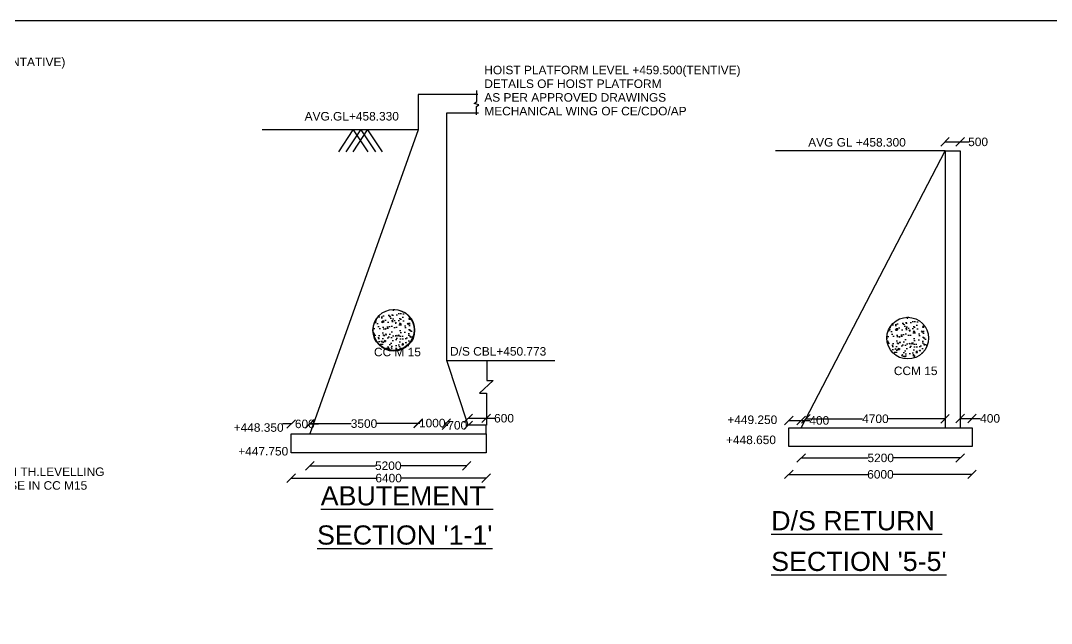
# Model space of a CAD drawing. Header units: millimetres. Extents: x 2282376 to 2969444, y 18293550 to 18626589.
# Drawn here: x 2421875 to 2663870, y 18485127 to 18626589 of the extents above; entities that cross this region are included whole.
import ezdxf

# ---------------------------------------------------------------- set-up
doc = ezdxf.new("R2010")
doc.units = ezdxf.units.MM
doc.header["$MEASUREMENT"] = 0
doc.layers.add('DRAWING', color=2, linetype='Continuous')
doc.styles.get("Standard").update_dxf_attribs({"font": 'arial.ttf', "height": 2000})
doc.dimstyles.get("Standard").update_dxf_attribs({"dimtxt": 2000, "dimasz": 2000, "dimexe": 0.18, "dimexo": 0.0625, "dimgap": 0.09, "dimtad": 0, "dimdec": 0, "dimzin": 0, "dimdsep": 46, "dimtxsty": 'Standard', "dimblk": 'OBLIQUE', "dimcen": 0.09, "dimse1": 1, "dimse2": 1, "dimadec": 0, "dimazin": 0, "dimtfac": 1, "dimtdec": 0, "dimtofl": 0, "dimtmove": 0, "dimatfit": 3, "dimfxl": 1, "dimtolj": 1, "dimtzin": 0, "dimarcsym": 0})

# ---------------------------------------------------------------- blocks, each defined once
blk = doc.blocks.new('_Oblique')
at = {"color": 0, "linetype": 'ByBlock', "lineweight": -2}
blk.add_line((-0.5, -0.5), (0.5, 0.5), dxfattribs=at)
blk = doc.blocks.new('*D64')
at = {"layer": 'Defpoints', "color": 0, "transparency": 16777216}
for p in [(2485393, 18529605), (2489781, 18531931), (2489781, 18529605)]:
    blk.add_point(p, dxfattribs=at)
at = {"layer": 'DRAWING', "color": 0, "lineweight": -2, "transparency": 16777216}
for p, q in [((2485393, 18531931), (2483393, 18531931)), ((2489781, 18531931), (2491781, 18531931))]:
    blk.add_line(p, q, dxfattribs=at)
at = {"layer": 'DRAWING', "color": 0, "lineweight": -2, "transparency": 16777216, "xscale": 2000, "yscale": 2000, "zscale": 2000}
blk.add_blockref('_Oblique', (2485393, 18531931), dxfattribs=at)
at = {"layer": 'DRAWING', "color": 0, "lineweight": -2, "transparency": 16777216, "xscale": 2000, "yscale": 2000, "zscale": 2000, "rotation": 180}
blk.add_blockref('_Oblique', (2489781, 18531931), dxfattribs=at)
at = {"layer": 'DRAWING', "color": 0, "transparency": 16777216, "insert": (2488600, 18531931), "char_height": 2000, "attachment_point": 5}
blk.add_mtext('\\A1;600', dxfattribs=at)
blk = doc.blocks.new('*D65')
at = {"layer": 'Defpoints', "color": 0, "transparency": 16777216}
for p in [(2515202, 18600929), (2515202, 18532004), (2489781, 18529605)]:
    blk.add_point(p, dxfattribs=at)
at = {"layer": 'DRAWING', "color": 0, "lineweight": -2, "transparency": 16777216}
for p, q in [((2489781, 18532004), (2499509, 18532004)), ((2515202, 18532004), (2505474, 18532004))]:
    blk.add_line(p, q, dxfattribs=at)
at = {"layer": 'DRAWING', "color": 0, "lineweight": -2, "transparency": 16777216, "xscale": 2000, "yscale": 2000, "zscale": 2000, "rotation": 180}
blk.add_blockref('_Oblique', (2489781, 18532004), dxfattribs=at)
at = {"layer": 'DRAWING', "color": 0, "lineweight": -2, "transparency": 16777216, "xscale": 2000, "yscale": 2000, "zscale": 2000}
blk.add_blockref('_Oblique', (2515202, 18532004), dxfattribs=at)
at = {"layer": 'DRAWING', "color": 0, "transparency": 16777216, "insert": (2502492, 18532004), "char_height": 2000, "attachment_point": 5}
blk.add_mtext('\\A1;3500', dxfattribs=at)
blk = doc.blocks.new('*D66')
at = {"layer": 'Defpoints', "color": 0, "transparency": 16777216}
for p in [(2515202, 18532004), (2521827, 18532124), (2521827, 18532004)]:
    blk.add_point(p, dxfattribs=at)
at = {"layer": 'DRAWING', "color": 0, "lineweight": -2, "transparency": 16777216}
for p, q in [((2515202, 18532124), (2515626, 18532124)), ((2521827, 18532124), (2521403, 18532124))]:
    blk.add_line(p, q, dxfattribs=at)
at = {"layer": 'DRAWING', "color": 0, "lineweight": -2, "transparency": 16777216, "xscale": 2000, "yscale": 2000, "zscale": 2000, "rotation": 180}
blk.add_blockref('_Oblique', (2515202, 18532124), dxfattribs=at)
at = {"layer": 'DRAWING', "color": 0, "lineweight": -2, "transparency": 16777216, "xscale": 2000, "yscale": 2000, "zscale": 2000}
blk.add_blockref('_Oblique', (2521827, 18532124), dxfattribs=at)
at = {"layer": 'DRAWING', "color": 0, "transparency": 16777216, "insert": (2518514, 18532124), "char_height": 2000, "attachment_point": 5}
blk.add_mtext('\\A1;1000', dxfattribs=at)
blk = doc.blocks.new('*D67')
at = {"layer": 'Defpoints', "color": 0, "transparency": 16777216}
for p in [(2521827, 18532004), (2526943, 18531609), (2526943, 18531609)]:
    blk.add_point(p, dxfattribs=at)
at = {"layer": 'DRAWING', "color": 0, "lineweight": -2, "transparency": 16777216}
for p, q in [((2521827, 18531609), (2522187, 18531609)), ((2526943, 18531609), (2526583, 18531609))]:
    blk.add_line(p, q, dxfattribs=at)
at = {"layer": 'DRAWING', "color": 0, "lineweight": -2, "transparency": 16777216, "xscale": 2000, "yscale": 2000, "zscale": 2000, "rotation": 180}
blk.add_blockref('_Oblique', (2521827, 18531609), dxfattribs=at)
at = {"layer": 'DRAWING', "color": 0, "lineweight": -2, "transparency": 16777216, "xscale": 2000, "yscale": 2000, "zscale": 2000}
blk.add_blockref('_Oblique', (2526943, 18531609), dxfattribs=at)
at = {"layer": 'DRAWING', "color": 0, "transparency": 16777216, "insert": (2524385, 18531609), "char_height": 2000, "attachment_point": 5}
blk.add_mtext('\\A1;700', dxfattribs=at)
blk = doc.blocks.new('*D68')
at = {"layer": 'Defpoints', "color": 0, "transparency": 16777216}
for p in [(2531157, 18533263), (2526943, 18531609), (2531157, 18531609)]:
    blk.add_point(p, dxfattribs=at)
at = {"layer": 'DRAWING', "color": 0, "lineweight": -2, "transparency": 16777216}
for p, q in [((2526943, 18533263), (2531157, 18533263)), ((2531157, 18533263), (2533157, 18533263))]:
    blk.add_line(p, q, dxfattribs=at)
at = {"layer": 'DRAWING', "color": 0, "lineweight": -2, "transparency": 16777216, "xscale": 2000, "yscale": 2000, "zscale": 2000, "rotation": 180}
blk.add_blockref('_Oblique', (2526943, 18533263), dxfattribs=at)
at = {"layer": 'DRAWING', "color": 0, "lineweight": -2, "transparency": 16777216, "xscale": 2000, "yscale": 2000, "zscale": 2000}
blk.add_blockref('_Oblique', (2531157, 18533263), dxfattribs=at)
at = {"layer": 'DRAWING', "color": 0, "transparency": 16777216, "insert": (2535368, 18533263), "char_height": 2000, "attachment_point": 5}
blk.add_mtext('\\A1;600', dxfattribs=at)
blk = doc.blocks.new('*D69')
at = {"layer": 'Defpoints', "color": 0, "transparency": 16777216}
for p in [(2489781, 18529605), (2526583, 18531249), (2526583, 18522108)]:
    blk.add_point(p, dxfattribs=at)
at = {"layer": 'DRAWING', "color": 0, "lineweight": -2, "transparency": 16777216}
for p, q in [((2489781, 18522108), (2505199, 18522108)), ((2526583, 18522108), (2511165, 18522108))]:
    blk.add_line(p, q, dxfattribs=at)
at = {"layer": 'DRAWING', "color": 0, "lineweight": -2, "transparency": 16777216, "xscale": 2000, "yscale": 2000, "zscale": 2000, "rotation": 180}
blk.add_blockref('_Oblique', (2489781, 18522108), dxfattribs=at)
at = {"layer": 'DRAWING', "color": 0, "lineweight": -2, "transparency": 16777216, "xscale": 2000, "yscale": 2000, "zscale": 2000}
blk.add_blockref('_Oblique', (2526583, 18522108), dxfattribs=at)
at = {"layer": 'DRAWING', "color": 0, "transparency": 16777216, "insert": (2508182, 18522108), "char_height": 2000, "attachment_point": 5}
blk.add_mtext('\\A1;5200', dxfattribs=at)
blk = doc.blocks.new('*D70')
at = {"layer": 'Defpoints', "color": 0, "transparency": 16777216}
for p in [(2485393, 18525150), (2531157, 18525150), (2531157, 18519213)]:
    blk.add_point(p, dxfattribs=at)
at = {"layer": 'DRAWING', "color": 0, "lineweight": -2, "transparency": 16777216}
for p, q in [((2485393, 18519213), (2505286, 18519213)), ((2531157, 18519213), (2511263, 18519213))]:
    blk.add_line(p, q, dxfattribs=at)
at = {"layer": 'DRAWING', "color": 0, "lineweight": -2, "transparency": 16777216, "xscale": 2000, "yscale": 2000, "zscale": 2000, "rotation": 180}
blk.add_blockref('_Oblique', (2485393, 18519213), dxfattribs=at)
at = {"layer": 'DRAWING', "color": 0, "lineweight": -2, "transparency": 16777216, "xscale": 2000, "yscale": 2000, "zscale": 2000}
blk.add_blockref('_Oblique', (2531157, 18519213), dxfattribs=at)
at = {"layer": 'DRAWING', "color": 0, "transparency": 16777216, "insert": (2508275, 18519213), "char_height": 2000, "attachment_point": 5}
blk.add_mtext('\\A1;6400', dxfattribs=at)
blk = doc.blocks.new('*D71')
at = {"layer": 'Defpoints', "color": 0, "transparency": 16777216}
for p in [(2645239, 18533224), (2642461, 18531058), (2645239, 18531058)]:
    blk.add_point(p, dxfattribs=at)
at = {"layer": 'DRAWING', "color": 0, "lineweight": -2, "transparency": 16777216}
for p, q in [((2642461, 18533224), (2645239, 18533224)), ((2645239, 18533224), (2647239, 18533224))]:
    blk.add_line(p, q, dxfattribs=at)
at = {"layer": 'DRAWING', "color": 0, "lineweight": -2, "transparency": 16777216, "xscale": 2000, "yscale": 2000, "zscale": 2000, "rotation": 180}
blk.add_blockref('_Oblique', (2642461, 18533224), dxfattribs=at)
at = {"layer": 'DRAWING', "color": 0, "lineweight": -2, "transparency": 16777216, "xscale": 2000, "yscale": 2000, "zscale": 2000}
blk.add_blockref('_Oblique', (2645239, 18533224), dxfattribs=at)
at = {"layer": 'DRAWING', "color": 0, "transparency": 16777216, "insert": (2649485, 18533224), "char_height": 2000, "attachment_point": 5}
blk.add_mtext('\\A1;400', dxfattribs=at)
blk = doc.blocks.new('*D72')
at = {"layer": 'Defpoints', "color": 0, "transparency": 16777216}
for p in [(2606216, 18533137), (2606216, 18533137), (2638904, 18533224)]:
    blk.add_point(p, dxfattribs=at)
at = {"layer": 'DRAWING', "color": 0, "lineweight": -2, "transparency": 16777216}
for p, q in [((2606216, 18533137), (2619537, 18533137)), ((2638904, 18533137), (2625583, 18533137))]:
    blk.add_line(p, q, dxfattribs=at)
at = {"layer": 'DRAWING', "color": 0, "lineweight": -2, "transparency": 16777216, "xscale": 2000, "yscale": 2000, "zscale": 2000, "rotation": 180}
blk.add_blockref('_Oblique', (2606216, 18533137), dxfattribs=at)
at = {"layer": 'DRAWING', "color": 0, "lineweight": -2, "transparency": 16777216, "xscale": 2000, "yscale": 2000, "zscale": 2000}
blk.add_blockref('_Oblique', (2638904, 18533137), dxfattribs=at)
at = {"layer": 'DRAWING', "color": 0, "transparency": 16777216, "insert": (2622560, 18533137), "char_height": 2000, "attachment_point": 5}
blk.add_mtext('\\A1;4700', dxfattribs=at)
blk = doc.blocks.new('*D73')
at = {"layer": 'Defpoints', "color": 0, "transparency": 16777216}
for p in [(2605136, 18532747), (2602230, 18531058), (2605136, 18531058)]:
    blk.add_point(p, dxfattribs=at)
at = {"layer": 'DRAWING', "color": 0, "lineweight": -2, "transparency": 16777216}
for p, q in [((2602230, 18532747), (2605136, 18532747)), ((2605136, 18532747), (2607136, 18532747))]:
    blk.add_line(p, q, dxfattribs=at)
at = {"layer": 'DRAWING', "color": 0, "lineweight": -2, "transparency": 16777216, "xscale": 2000, "yscale": 2000, "zscale": 2000, "rotation": 180}
blk.add_blockref('_Oblique', (2602230, 18532747), dxfattribs=at)
at = {"layer": 'DRAWING', "color": 0, "lineweight": -2, "transparency": 16777216, "xscale": 2000, "yscale": 2000, "zscale": 2000}
blk.add_blockref('_Oblique', (2605136, 18532747), dxfattribs=at)
at = {"layer": 'DRAWING', "color": 0, "transparency": 16777216, "insert": (2609382, 18532747), "char_height": 2000, "attachment_point": 5}
blk.add_mtext('\\A1;400', dxfattribs=at)
blk = doc.blocks.new('*D74')
at = {"layer": 'Defpoints', "color": 0, "transparency": 16777216}
for p in [(2605136, 18531058), (2642461, 18531058), (2642461, 18523951)]:
    blk.add_point(p, dxfattribs=at)
at = {"layer": 'DRAWING', "color": 0, "lineweight": -2, "transparency": 16777216}
for p, q in [((2605136, 18523951), (2620815, 18523951)), ((2642461, 18523951), (2626781, 18523951))]:
    blk.add_line(p, q, dxfattribs=at)
at = {"layer": 'DRAWING', "color": 0, "lineweight": -2, "transparency": 16777216, "xscale": 2000, "yscale": 2000, "zscale": 2000, "rotation": 180}
blk.add_blockref('_Oblique', (2605136, 18523951), dxfattribs=at)
at = {"layer": 'DRAWING', "color": 0, "lineweight": -2, "transparency": 16777216, "xscale": 2000, "yscale": 2000, "zscale": 2000}
blk.add_blockref('_Oblique', (2642461, 18523951), dxfattribs=at)
at = {"layer": 'DRAWING', "color": 0, "transparency": 16777216, "insert": (2623798, 18523951), "char_height": 2000, "attachment_point": 5}
blk.add_mtext('\\A1;5200', dxfattribs=at)
blk = doc.blocks.new('*D75')
at = {"layer": 'Defpoints', "color": 0, "transparency": 16777216}
for p in [(2602230, 18526619), (2645239, 18526619), (2645239, 18520093)]:
    blk.add_point(p, dxfattribs=at)
at = {"layer": 'DRAWING', "color": 0, "lineweight": -2, "transparency": 16777216}
for p, q in [((2602230, 18520093), (2620746, 18520093)), ((2645239, 18520093), (2626723, 18520093))]:
    blk.add_line(p, q, dxfattribs=at)
at = {"layer": 'DRAWING', "color": 0, "lineweight": -2, "transparency": 16777216, "xscale": 2000, "yscale": 2000, "zscale": 2000, "rotation": 180}
blk.add_blockref('_Oblique', (2602230, 18520093), dxfattribs=at)
at = {"layer": 'DRAWING', "color": 0, "lineweight": -2, "transparency": 16777216, "xscale": 2000, "yscale": 2000, "zscale": 2000}
blk.add_blockref('_Oblique', (2645239, 18520093), dxfattribs=at)
at = {"layer": 'DRAWING', "color": 0, "transparency": 16777216, "insert": (2623734, 18520093), "char_height": 2000, "attachment_point": 5}
blk.add_mtext('\\A1;6000', dxfattribs=at)
blk = doc.blocks.new('*D76')
at = {"layer": 'Defpoints', "color": 0, "transparency": 16777216}
for p in [(2642461, 18598120), (2638904, 18596067), (2642461, 18596067)]:
    blk.add_point(p, dxfattribs=at)
at = {"layer": 'DRAWING', "color": 0, "lineweight": -2, "transparency": 16777216}
for p, q in [((2638904, 18598120), (2642461, 18598120)), ((2642461, 18598120), (2644461, 18598120))]:
    blk.add_line(p, q, dxfattribs=at)
at = {"layer": 'DRAWING', "color": 0, "lineweight": -2, "transparency": 16777216, "xscale": 2000, "yscale": 2000, "zscale": 2000, "rotation": 180}
blk.add_blockref('_Oblique', (2638904, 18598120), dxfattribs=at)
at = {"layer": 'DRAWING', "color": 0, "lineweight": -2, "transparency": 16777216, "xscale": 2000, "yscale": 2000, "zscale": 2000}
blk.add_blockref('_Oblique', (2642461, 18598120), dxfattribs=at)
at = {"layer": 'DRAWING', "color": 0, "transparency": 16777216, "insert": (2646667, 18598120), "char_height": 2000, "attachment_point": 5}
blk.add_mtext('\\A1;500', dxfattribs=at)

msp = doc.modelspace()

# ---------------------------------------------------------------- hatches: boundary and pattern name
at = {"layer": 'DRAWING'}
h = msp.add_hatch(dxfattribs=at)
h.set_pattern_fill('AR-CONC', color=0, scale=400, style=0)
h.set_pattern_definition([(50, (153213.2, -23715.6), (2869.04073, -251.00854), [300, -3300]), (355, (153213.2, -23715.6), (-555.00533, 3008.76853), [240, -2640]), (100.4514, (153452.3, -23736.5), (2314.03753, 2757.75817), [254.96076, -2804.56845]), (46.1842, (153213, -22915.6), (4268.9642, -662.07606), [450, -4950]), (96.6356, (153569, -22970.7), (3738.6508, 3896.4715), [382.4412, -4206.852]), (351.1842, (153213, -22915.6), (3738.6478, 3896.4744), [360, -3960]), (21, (153613.2, -23115.6), (2387.6282, -1610.47556), [300, -3300]), (326, (153613.2, -23115.6), (973.26133, 2900.6002), [240, -2640]), (71.4514, (153812, -23249.8), (3360.8905, 1290.122), [254.96076, -2804.56845]), (37.5, (153213.2, -23715.6), (48.63942, 1331.575415), [0, -2608, 0, -2680, 0, -2650]), (7.5, (153213.2, -23715.6), (1052.27815, 1577.64685), [0, -1528, 0, -2548, 0, -1010]), (327.5, (152321.2, -23715.6), (2135.289745, -90.21949), [0, -1000, 0, -3120, 0, -4140]), (317.5, (151921.2, -23715.6), (2332.74468, 400.41993), [0, -1300, 0, -2072, 0, -2940])])
h.paths.add_polyline_path([(2504587, 18553923.4, 1), (2514382.9, 18553923.4, 1.00000018)])
h = msp.add_hatch(dxfattribs=at)
h.set_pattern_fill('AR-CONC', color=0, scale=400, style=0)
h.set_pattern_definition([(50, (273869.7, -25563), (2869.04073, -251.00854), [300, -3300]), (355, (273869.7, -25563), (-555.00533, 3008.76853), [240, -2640]), (100.4514, (274108.8, -25584), (2314.03753, 2757.75817), [254.96076, -2804.56845]), (46.1842, (273869.7, -24763), (4268.9642, -662.07606), [450, -4950]), (96.6356, (274225.5, -24818), (3738.6508, 3896.4715), [382.4412, -4206.852]), (351.1842, (273869.7, -24763), (3738.6478, 3896.4744), [360, -3960]), (21, (274269.7, -24963), (2387.6282, -1610.47556), [300, -3300]), (326, (274269.7, -24963), (973.26133, 2900.6002), [240, -2640]), (71.4514, (274468.7, -25097.2), (3360.8905, 1290.122), [254.96076, -2804.56845]), (37.5, (273869.7, -25563), (48.63942, 1331.575415), [0, -2608, 0, -2680, 0, -2650]), (7.5, (273869.7, -25563), (1052.27815, 1577.64685), [0, -1528, 0, -2548, 0, -1010]), (327.5, (272977.7, -25563), (2135.289745, -90.21949), [0, -1000, 0, -3120, 0, -4140]), (317.5, (272577.7, -25563), (2332.74468, 400.41993), [0, -1300, 0, -2072, 0, -2940])])
h.paths.add_polyline_path([(2625243.5, 18552076, 1), (2635039.5, 18552076, 1.00000018)])

# ---------------------------------------------------------------- linework, layer by layer
at = {"layer": 'DRAWING', "color": 0}
for points in [[(2794343.7, 18334935.7), (2312014.2, 18334935.7), (2312014.2, 18626588.9), (2794343.7, 18626588.9)], [(2485392.7, 18529604.7), (2531156.9, 18529604.7), (2531156.9, 18525150), (2485392.7, 18525150)], [(2602229.7, 18531058), (2645238.7, 18531058), (2645238.7, 18526619.4), (2602229.7, 18526619.4)]]:
    msp.add_lwpolyline(points, close=True, dxfattribs=at)
for points in [[(2528881.7, 18604484.1), (2528881.7, 18606412.1), (2529445.3, 18606838.6), (2528318.1, 18607162.8), (2528967.1, 18607572.3), (2528967.1, 18610182.8)], [(2529189.1, 18609244.4), (2515202.2, 18609244.4), (2515202.2, 18600928.9), (2489781.1, 18529604.7)], [(2531156.9, 18529604.7), (2531156.9, 18531609.3), (2526943.2, 18531609.3), (2521912.8, 18546830.3), (2521912.8, 18604910.6), (2529377, 18604910.6)], [(2515202.2, 18600928.9), (2478588.3, 18600928.9)], [(2496588.5, 18595823.4), (2499983.1, 18600928.9), (2503404.2, 18595823.4)], [(2498338.8, 18595823.4), (2501733.4, 18600928.9), (2505154.5, 18595823.4)], [(2499956.6, 18595823.4), (2503351.1, 18600928.9), (2506772.2, 18595823.4)], [(2605135.7, 18531058), (2638904.4, 18596066.9), (2599104, 18596066.9)], [(2638904.4, 18596066.9), (2642460.6, 18596066.9), (2642460.6, 18531058)], [(2638904.4, 18596066.9), (2638904.4, 18531058)], [(2521912.8, 18546830.3), (2547314.5, 18546830.3)], [(2531310.8, 18546830.3), (2531310.8, 18542129.3), (2532789, 18542129.3), (2529607.6, 18539149.8), (2531234.2, 18539149.8), (2531234.2, 18531609.3)]]:
    msp.add_lwpolyline(points, dxfattribs=at)
for centre, radius in [((2509484.9, 18553923.4), 4898), ((2509459.4, 18553993.5), 4801.5), ((2630141.5, 18552076), 4898)]:
    msp.add_circle(centre, radius, dxfattribs=at)

# ---------------------------------------------------------------- texts
for s, height, p in [('HOIST PLATFORM LEVLE +459.500(TENTATIVE)', 2000, (2368650.9, 18615910.8)), ('HOIST PLATFORM LEVEL +459.500(TENTIVE)', 2000, (2530736.2, 18613992.5)), ('DETAILS OF HOIST PLATFORM', 2000, (2530736.2, 18610779.7)), ('AS PER APPROVED DRAWINGS', 2000, (2530736.2, 18607566.9)), ('AVG.GL+458.330', 2000, (2488551, 18603143.4)), ('MECHANICAL WING OF CE/CDO/AP', 2000, (2530736.2, 18604354.1)), ('AVG GL +458.300', 2000, (2606783.2, 18597031.9)), ('CC M 15', 2000, (2504832.1, 18547813.8)), ('D/S CBL+450.773', 2000, (2522690.4, 18547968.2)), ('CCM 15', 2000, (2626886.1, 18543396.9)), ('+448.350', 2000, (2471888.8, 18530089.6)), ('+449.250', 2000, (2587787.2, 18531916)), ('+448.650', 2000, (2587479.3, 18527200.6)), ('+447.750 ', 2000, (2472971.1, 18524529.5)), ('150 MM TH.LEVELLING ', 2000, (2410964.1, 18519707.4)), ('COURSE IN CC M15', 2000, (2410964.1, 18516494.6)), ('%%UABUTEMENT ', 4500, (2492333.5, 18512824.6)), ('%%UD/S RETURN ', 4500, (2598099.3, 18506972.9)), ("%%USECTION '1-1'", 4500, (2491472.5, 18503616.4)), ("%%USECTION '5-5'", 4500, (2598092.9, 18497428.6))]:
    msp.add_text(s, height=height, dxfattribs=at).set_placement(p)

# ---------------------------------------------------------------- dimensions: what is measured, and where the dimension line sits
for base, p1, p2, text, picture, middle in [((2515202.2, 18532003.7), (2489781.1, 18529604.7), (2515202.2, 18600928.9), '3500', '*D65', (2502491.6, 18532003.7)), ((2642460.6, 18598119.5), (2638904.4, 18596066.9), (2642460.6, 18596066.9), '500', '*D76', (2646666.7, 18598119.5)), ((2531156.9, 18533263.1), (2526943.2, 18531609.3), (2531156.9, 18531609.3), '600', '*D68', (2535368.5, 18533263.1)), ((2606215.9, 18533137.5), (2638904.4, 18533223.8), (2606215.9, 18533137.5), '4700', '*D72', (2622560.2, 18533137.5)), ((2645238.7, 18533223.8), (2642460.6, 18531058), (2645238.7, 18531058), '400', '*D71', (2649485, 18533223.8)), ((2521826.8, 18532123.6), (2515202.2, 18532003.7), (2521826.8, 18532003.7), '1000', '*D66', (2518514.5, 18532123.6)), ((2526943.2, 18531609.3), (2521826.8, 18532003.7), (2526943.2, 18531609.3), '700', '*D67', (2524385, 18531609.3)), ((2526582.8, 18522108.2), (2489781.1, 18529604.7), (2526582.8, 18531248.9), '5200', '*D69', (2508181.9, 18522108.2)), ((2642460.6, 18523950.9), (2605135.7, 18531058), (2642460.6, 18531058), '5200', '*D74', (2623798.2, 18523950.9)), ((2531156.9, 18519212.8), (2485392.7, 18525150), (2531156.9, 18525150), '6400', '*D70', (2508274.8, 18519212.8)), ((2645238.7, 18520092.6), (2602229.7, 18526619.4), (2645238.7, 18526619.4), '6000', '*D75', (2623734.2, 18520092.6))]:
    dim = msp.add_linear_dim(base=base, p1=p1, p2=p2, text=text, dimstyle='Standard', dxfattribs=at)
    dim.commit()
    dim.dimension.update_dxf_attribs({"geometry": picture, "text_midpoint": middle})
for base, p1, p2, text, picture, middle in [((2489781.1, 18531931.3), (2485392.7, 18529604.7), (2489781.1, 18529604.7), '600', '*D64', (2488600.3, 18531931.3)), ((2605135.7, 18532747.4), (2602229.7, 18531058), (2605135.7, 18531058), '400', '*D73', (2609382.1, 18532747.4))]:
    dim = msp.add_linear_dim(base=base, p1=p1, p2=p2, text=text, dimstyle='Standard', dxfattribs=at)
    dim.commit()
    dim.dimension.update_dxf_attribs({"geometry": picture, "text_midpoint": middle, "dimtype": 160})

doc.saveas('drawing.dxf')
